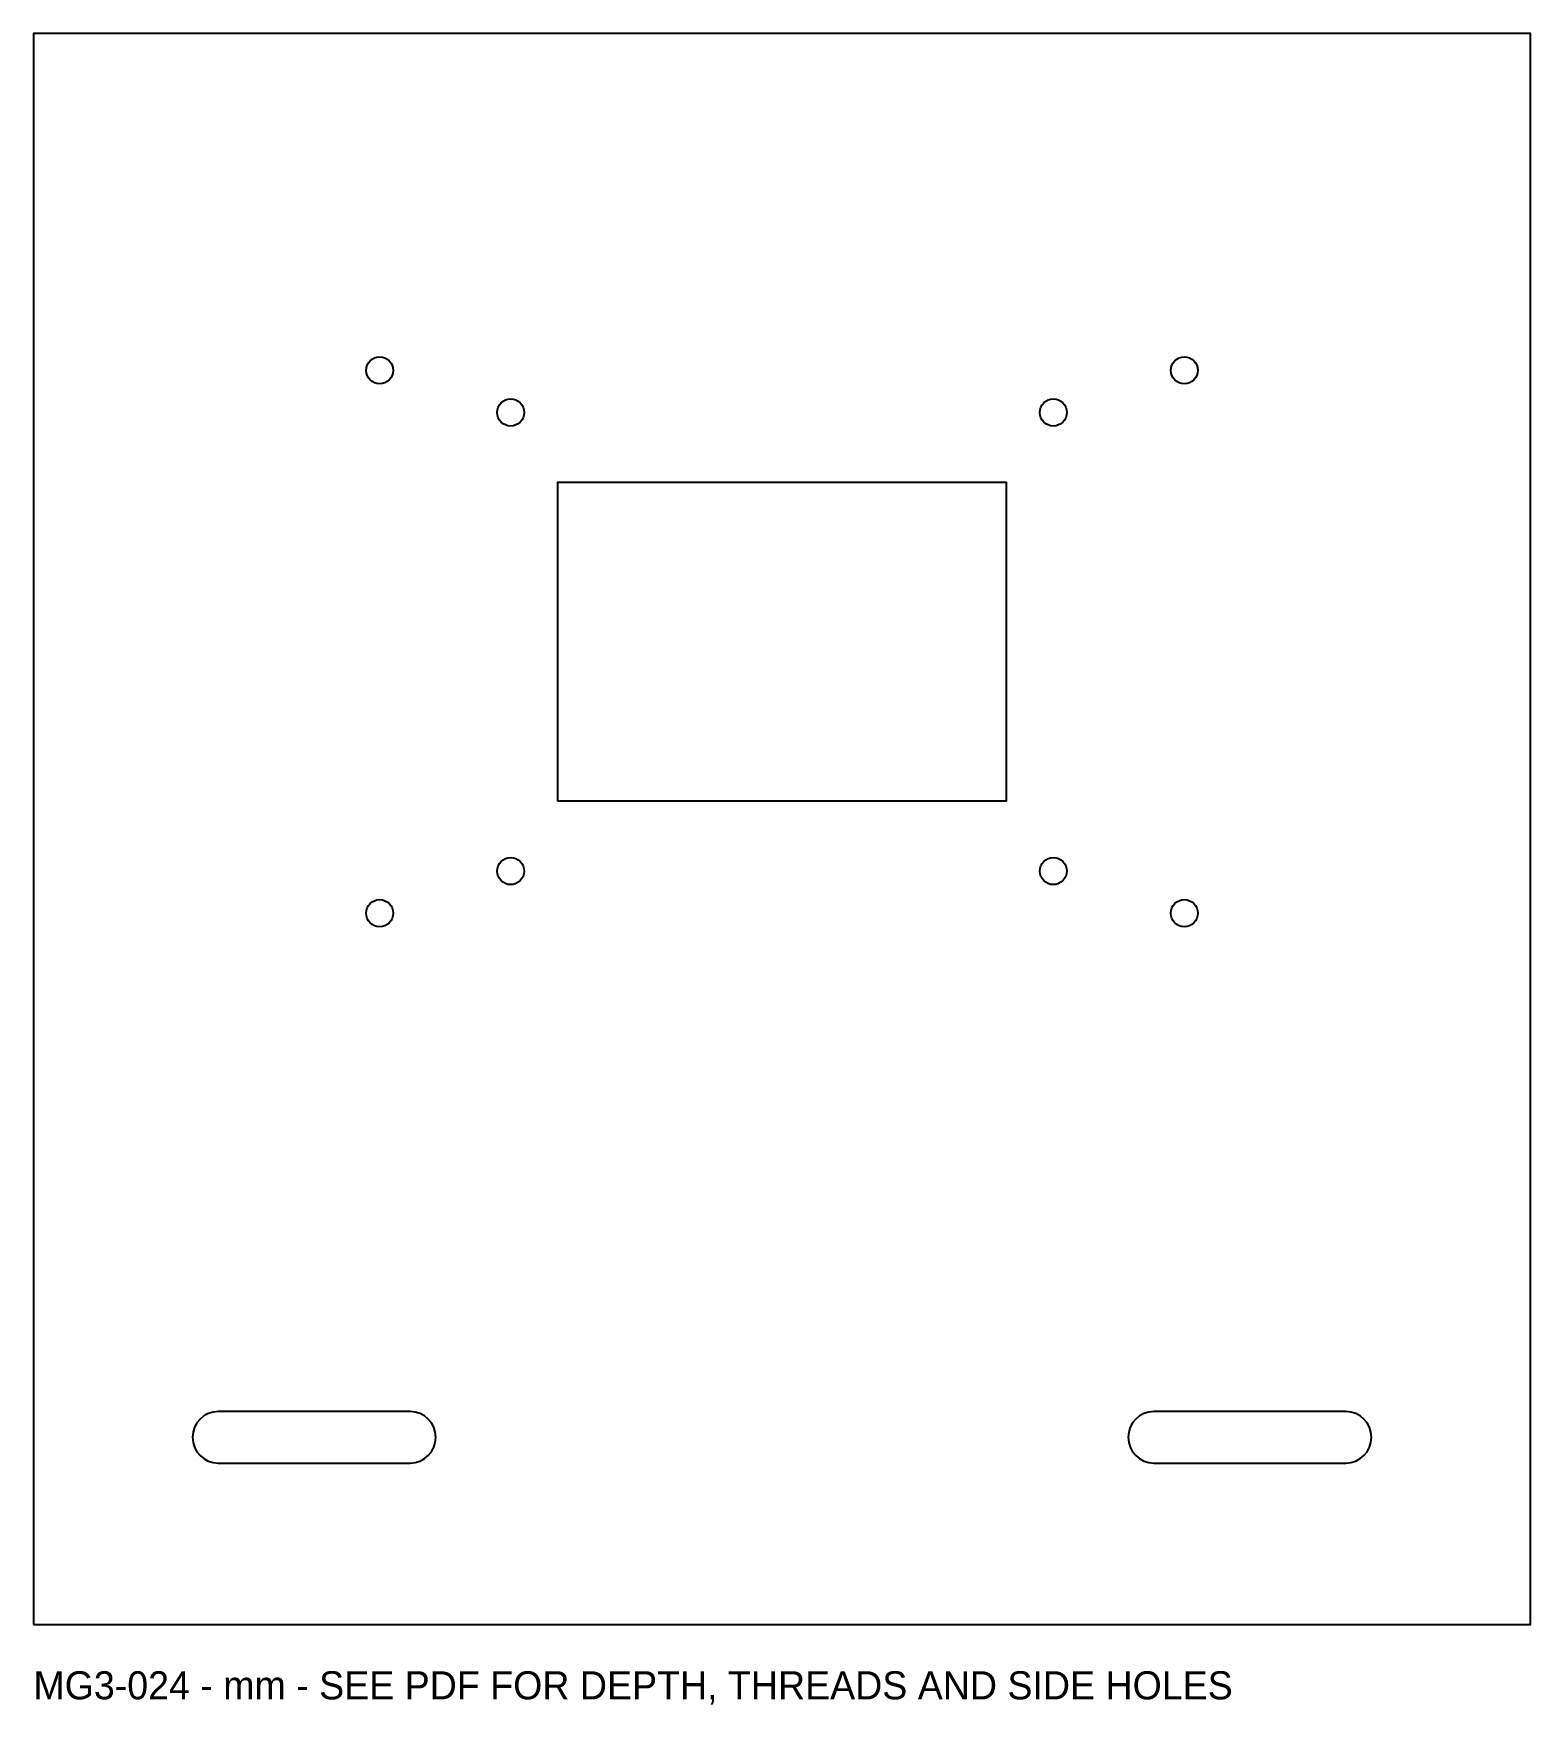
# Model space of a CAD drawing. Header units: millimetres. Extents: x 0 to 160, y -9 to 170.
import ezdxf

# ---------------------------------------------------------------- set-up
doc = ezdxf.new("R2010")
doc.units = ezdxf.units.MM
for name, color, linetype in [('NOTES', 2, 'Continuous'), ('OUTLINE', 7, 'Continuous'), ('THROUGH', 3, 'Continuous')]:
    doc.layers.add(name, color=color, linetype=linetype)

msp = doc.modelspace()

# ---------------------------------------------------------------- linework, layer by layer
at = {"layer": 'OUTLINE'}
for points in [[(0, 0), (160, 0), (160, 170), (0, 170)], [(56, 88), (104, 88), (104, 122), (56, 122)]]:
    msp.add_lwpolyline(points, close=True, dxfattribs=at)
at = {"layer": 'THROUGH'}
for points in [[(19.75, 17.25), (40.25, 17.25, 1), (40.25, 22.75), (19.75, 22.75, 1)], [(119.75, 17.25), (140.25, 17.25, 1), (140.25, 22.75), (119.75, 22.75, 1)]]:
    msp.add_lwpolyline(points, format="xyb", close=True, dxfattribs=at)
for centre in [(37, 134), (123, 134), (51, 129.5), (109, 129.5), (51, 80.5), (109, 80.5), (37, 76), (123, 76)]:
    msp.add_circle(centre, 1.45, dxfattribs=at)

# ---------------------------------------------------------------- texts
at = {"layer": 'NOTES'}
msp.add_text('MG3-024 - mm - SEE PDF FOR DEPTH, THREADS AND SIDE HOLES', height=3, dxfattribs=at).set_placement((0, -8))

doc.saveas('drawing.dxf')
